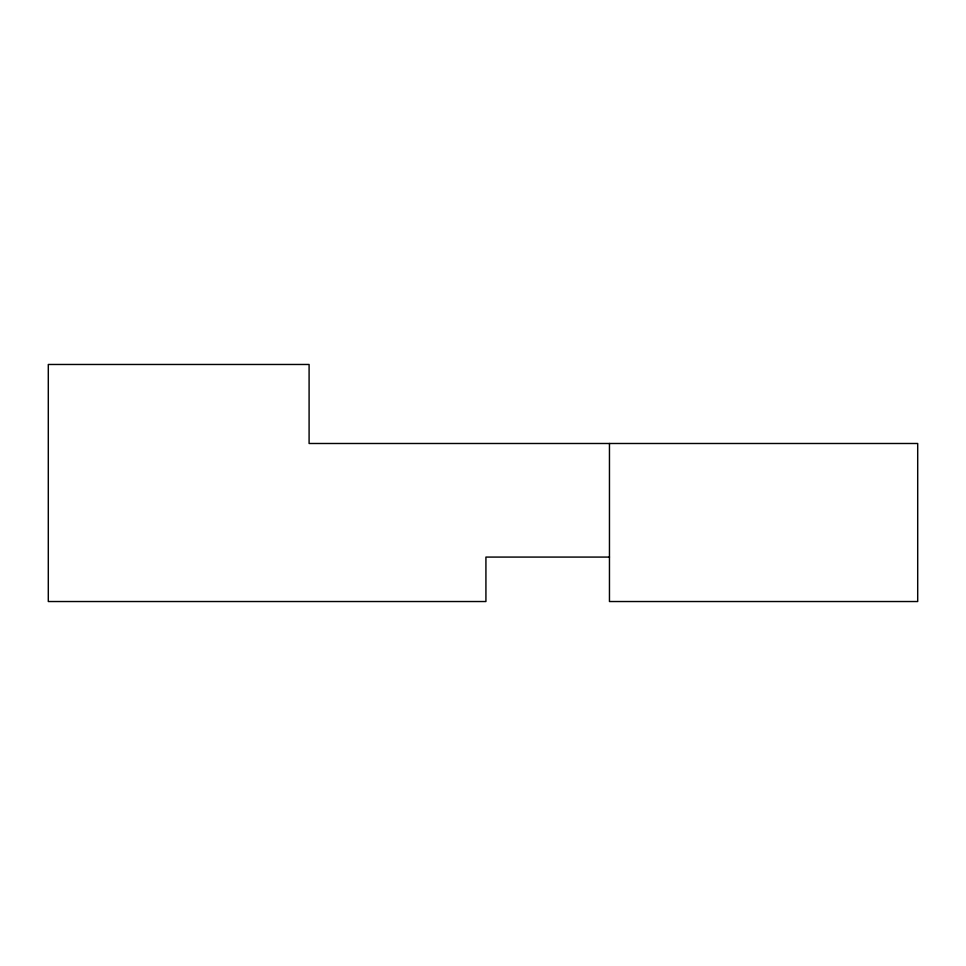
<?xml version="1.0" encoding="UTF-8"?>
<svg xmlns="http://www.w3.org/2000/svg" width="966" height="966" viewBox="0 0 966 966"><rect width="100%" height="100%" fill="white"/><g stroke="black" fill="none" stroke-linecap="round" stroke-linejoin="round"><path stroke-width="1.45" d="M609.461 557.08L485.922 557.08L485.922 601.528L48.3 601.528L48.3 364.472L309.096 364.472L309.096 443.491L917.7 443.491L917.7 601.528L609.461 601.528L609.461 443.491"/></g></svg>
